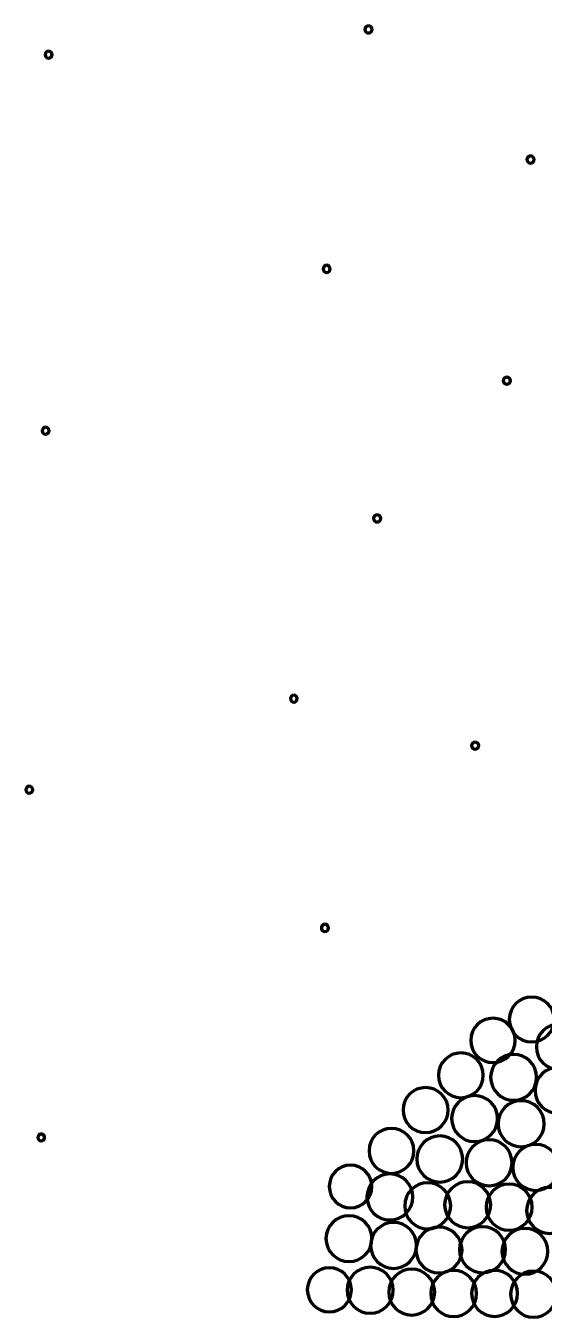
# Model space of a CAD drawing. Header units: inches. Extents: x 41 to 2959, y -2668 to -383.
# Drawn here: x 41 to 502, y -2662 to -1515 of the extents above; entities that cross this region are included whole.
import ezdxf

# ---------------------------------------------------------------- set-up
doc = ezdxf.new("R2010")
doc.units = ezdxf.units.IN
doc.header["$MEASUREMENT"] = 0
doc.layers.add('Layer 1', color=7, linetype='Continuous')

# ---------------------------------------------------------------- blocks, each defined once
blk = doc.blocks.new('block 3')
at = {"layer": 'Layer 1', "color": 7, "lineweight": 70}
for points in [[(345.6, -1514.8), (347.3, -1514.8), (348.8, -1516.3), (348.8, -1518), (348.8, -1519.8), (347.3, -1521.2), (345.6, -1521.2), (343.8, -1521.2), (342.4, -1519.8), (342.4, -1518), (342.4, -1516.3), (343.8, -1514.8), (345.6, -1514.8)], [(61.4, -1537.4), (63.1, -1537.4), (64.5, -1538.8), (64.5, -1540.5), (64.5, -1542.1), (63.1, -1543.5), (61.4, -1543.5), (59.7, -1543.5), (58.4, -1542.1), (58.4, -1540.5), (58.4, -1538.8), (59.7, -1537.4), (61.4, -1537.4)], [(489.5, -1630.5), (491.3, -1630.5), (492.7, -1631.9), (492.7, -1633.7), (492.7, -1635.4), (491.3, -1636.9), (489.5, -1636.9), (487.7, -1636.9), (486.3, -1635.4), (486.3, -1633.7), (486.3, -1631.9), (487.7, -1630.5), (489.5, -1630.5)], [(308.4, -1727.6), (310.2, -1727.6), (311.6, -1729), (311.6, -1730.8), (311.6, -1732.5), (310.2, -1734), (308.4, -1734), (306.7, -1734), (305.2, -1732.5), (305.2, -1730.8), (305.2, -1729), (306.7, -1727.6), (308.4, -1727.6)], [(468.4, -1826.9), (470.2, -1826.9), (471.6, -1828.3), (471.6, -1830.1), (471.6, -1831.8), (470.2, -1833.2), (468.4, -1833.2), (466.7, -1833.2), (465.2, -1831.8), (465.2, -1830.1), (465.2, -1828.3), (466.7, -1826.9), (468.4, -1826.9)], [(58.8, -1871.5), (60.4, -1871.5), (61.8, -1872.9), (61.8, -1874.6), (61.8, -1876.3), (60.4, -1877.6), (58.8, -1877.6), (57.1, -1877.6), (55.7, -1876.3), (55.7, -1874.6), (55.7, -1872.9), (57.1, -1871.5), (58.8, -1871.5)], [(353.2, -1949.2), (355, -1949.2), (356.4, -1950.6), (356.4, -1952.4), (356.4, -1954.2), (355, -1955.6), (353.2, -1955.6), (351.5, -1955.6), (350.1, -1954.2), (350.1, -1952.4), (350.1, -1950.6), (351.5, -1949.2), (353.2, -1949.2)], [(279.2, -2109.5), (280.9, -2109.5), (282.2, -2110.8), (282.2, -2112.5), (282.2, -2114.2), (280.9, -2115.6), (279.2, -2115.6), (277.5, -2115.6), (276.2, -2114.2), (276.2, -2112.5), (276.2, -2110.8), (277.5, -2109.5), (279.2, -2109.5)], [(440.3, -2151.1), (442, -2151.1), (443.5, -2152.5), (443.5, -2154.2), (443.5, -2156), (442, -2157.4), (440.3, -2157.4), (438.5, -2157.4), (437.1, -2156), (437.1, -2154.2), (437.1, -2152.5), (438.5, -2151.1), (440.3, -2151.1)], [(44.2, -2190.4), (45.9, -2190.4), (47.3, -2191.8), (47.3, -2193.5), (47.3, -2195.2), (45.9, -2196.5), (44.2, -2196.5), (42.6, -2196.5), (41.2, -2195.2), (41.2, -2193.5), (41.2, -2191.8), (42.6, -2190.4), (44.2, -2190.4)], [(306.9, -2313), (308.7, -2313), (310.1, -2314.4), (310.1, -2316.2), (310.1, -2318), (308.7, -2319.4), (306.9, -2319.4), (305.1, -2319.4), (303.7, -2318), (303.7, -2316.2), (303.7, -2314.4), (305.1, -2313), (306.9, -2313)], [(490.5, -2377.6), (501.6, -2377.6), (510.5, -2386.5), (510.5, -2397.5), (510.5, -2408.6), (501.6, -2417.5), (490.5, -2417.5), (479.5, -2417.5), (470.6, -2408.6), (470.6, -2397.5), (470.6, -2386.5), (479.5, -2377.6), (490.5, -2377.6)], [(456.1, -2396.4), (467, -2396.4), (475.8, -2405.2), (475.8, -2416.1), (475.8, -2427), (467, -2435.8), (456.1, -2435.8), (445.3, -2435.8), (436.4, -2427), (436.4, -2416.1), (436.4, -2405.2), (445.3, -2396.4), (456.1, -2396.4)], [(515, -2401.5), (526.3, -2401.5), (535.4, -2410.6), (535.4, -2421.8), (535.4, -2433.1), (526.3, -2442.2), (515, -2442.2), (503.8, -2442.2), (494.7, -2433.1), (494.7, -2421.8), (494.7, -2410.6), (503.8, -2401.5), (515, -2401.5)], [(427.6, -2427.2), (438.6, -2427.2), (447.5, -2436.1), (447.5, -2447.1), (447.5, -2458.1), (438.6, -2467), (427.6, -2467), (416.6, -2467), (407.7, -2458.1), (407.7, -2447.1), (407.7, -2436.1), (416.6, -2427.2), (427.6, -2427.2)], [(474.4, -2428.5), (485.7, -2428.5), (494.9, -2437.6), (494.9, -2448.9), (494.9, -2460.2), (485.7, -2469.3), (474.4, -2469.3), (463.2, -2469.3), (454, -2460.2), (454, -2448.9), (454, -2437.6), (463.2, -2428.5), (474.4, -2428.5)], [(513.9, -2440.1), (525.2, -2440.1), (534.3, -2449.2), (534.3, -2460.5), (534.3, -2471.8), (525.2, -2481), (513.9, -2481), (502.6, -2481), (493.5, -2471.8), (493.5, -2460.5), (493.5, -2449.2), (502.6, -2440.1), (513.9, -2440.1)], [(396.2, -2458), (407.3, -2458), (416.3, -2466.9), (416.3, -2478), (416.3, -2489), (407.3, -2498), (396.2, -2498), (385.2, -2498), (376.2, -2489), (376.2, -2478), (376.2, -2466.9), (385.2, -2458), (396.2, -2458)], [(439.8, -2465.1), (451.1, -2465.1), (460.2, -2474.3), (460.2, -2485.5), (460.2, -2496.8), (451.1, -2506), (439.8, -2506), (428.5, -2506), (419.4, -2496.8), (419.4, -2485.5), (419.4, -2474.3), (428.5, -2465.1), (439.8, -2465.1)], [(481.1, -2469.7), (492.4, -2469.7), (501.6, -2478.8), (501.6, -2490.1), (501.6, -2501.4), (492.4, -2510.6), (481.1, -2510.6), (469.8, -2510.6), (460.7, -2501.4), (460.7, -2490.1), (460.7, -2478.8), (469.8, -2469.7), (481.1, -2469.7)], [(54.8, -2499.3), (56.5, -2499.3), (57.9, -2500.7), (57.9, -2502.4), (57.9, -2504.1), (56.5, -2505.4), (54.8, -2505.4), (53.2, -2505.4), (51.8, -2504.1), (51.8, -2502.4), (51.8, -2500.7), (53.2, -2499.3), (54.8, -2499.3)], [(365.9, -2494.3), (376.9, -2494.3), (385.9, -2503.2), (385.9, -2514.2), (385.9, -2525.3), (376.9, -2534.2), (365.9, -2534.2), (354.9, -2534.2), (346, -2525.3), (346, -2514.2), (346, -2503.2), (354.9, -2494.3), (365.9, -2494.3)], [(408.9, -2501), (420.2, -2501), (429.3, -2510.2), (429.3, -2521.5), (429.3, -2532.8), (420.2, -2541.9), (408.9, -2541.9), (397.6, -2541.9), (388.5, -2532.8), (388.5, -2521.5), (388.5, -2510.2), (397.6, -2501), (408.9, -2501)], [(452.7, -2504.4), (464, -2504.4), (473.1, -2513.5), (473.1, -2524.8), (473.1, -2536.1), (464, -2545.2), (452.7, -2545.2), (441.4, -2545.2), (432.3, -2536.1), (432.3, -2524.8), (432.3, -2513.5), (441.4, -2504.4), (452.7, -2504.4)], [(494.2, -2508.6), (505.5, -2508.6), (514.6, -2517.7), (514.6, -2529), (514.6, -2540.3), (505.5, -2549.4), (494.2, -2549.4), (482.9, -2549.4), (473.7, -2540.3), (473.7, -2529), (473.7, -2517.7), (482.9, -2508.6), (494.2, -2508.6)], [(329.6, -2527), (340.1, -2527), (348.5, -2535.4), (348.5, -2545.9), (348.5, -2556.3), (340.1, -2564.8), (329.6, -2564.8), (319.2, -2564.8), (310.7, -2556.3), (310.7, -2545.9), (310.7, -2535.4), (319.2, -2527), (329.6, -2527)], [(364.6, -2534.7), (375.8, -2534.7), (385, -2543.9), (385, -2555.2), (385, -2566.5), (375.8, -2575.6), (364.6, -2575.6), (353.3, -2575.6), (344.1, -2566.5), (344.1, -2555.2), (344.1, -2543.9), (353.3, -2534.7), (364.6, -2534.7)], [(398.1, -2542.6), (409.4, -2542.6), (418.6, -2551.8), (418.6, -2563.1), (418.6, -2574.3), (409.4, -2583.5), (398.1, -2583.5), (386.9, -2583.5), (377.7, -2574.3), (377.7, -2563.1), (377.7, -2551.8), (386.9, -2542.6), (398.1, -2542.6)], [(433.7, -2541.7), (445, -2541.7), (454.1, -2550.8), (454.1, -2562.1), (454.1, -2573.4), (445, -2582.5), (433.7, -2582.5), (422.4, -2582.5), (413.2, -2573.4), (413.2, -2562.1), (413.2, -2550.8), (422.4, -2541.7), (433.7, -2541.7)], [(470.5, -2543.8), (481.7, -2543.8), (490.9, -2553), (490.9, -2564.3), (490.9, -2575.6), (481.7, -2584.7), (470.5, -2584.7), (459.2, -2584.7), (450, -2575.6), (450, -2564.3), (450, -2553), (459.2, -2543.8), (470.5, -2543.8)], [(506.4, -2546.7), (517.7, -2546.7), (526.8, -2555.8), (526.8, -2567.1), (526.8, -2578.4), (517.7, -2587.6), (506.4, -2587.6), (495.1, -2587.6), (486, -2578.4), (486, -2567.1), (486, -2555.8), (495.1, -2546.7), (506.4, -2546.7)], [(328.2, -2571.8), (339.5, -2571.8), (348.6, -2580.9), (348.6, -2592.2), (348.6, -2603.4), (339.5, -2612.5), (328.2, -2612.5), (317, -2612.5), (307.8, -2603.4), (307.8, -2592.2), (307.8, -2580.9), (317, -2571.8), (328.2, -2571.8)], [(367.8, -2577.8), (379.1, -2577.8), (388.2, -2586.9), (388.2, -2598.2), (388.2, -2609.5), (379.1, -2618.6), (367.8, -2618.6), (356.5, -2618.6), (347.4, -2609.5), (347.4, -2598.2), (347.4, -2586.9), (356.5, -2577.8), (367.8, -2577.8)], [(408.2, -2581.9), (419.4, -2581.9), (428.6, -2591), (428.6, -2602.3), (428.6, -2613.6), (419.4, -2622.7), (408.2, -2622.7), (396.9, -2622.7), (387.7, -2613.6), (387.7, -2602.3), (387.7, -2591), (396.9, -2581.9), (408.2, -2581.9)], [(446.8, -2581.6), (458.1, -2581.6), (467.3, -2590.7), (467.3, -2602), (467.3, -2613.3), (458.1, -2622.5), (446.8, -2622.5), (435.6, -2622.5), (426.4, -2613.3), (426.4, -2602), (426.4, -2590.7), (435.6, -2581.6), (446.8, -2581.6)], [(484.5, -2583.1), (495.8, -2583.1), (504.9, -2592.2), (504.9, -2603.5), (504.9, -2614.8), (495.8, -2623.9), (484.5, -2623.9), (473.2, -2623.9), (464.1, -2614.8), (464.1, -2603.5), (464.1, -2592.2), (473.2, -2583.1), (484.5, -2583.1)], [(310.8, -2618.1), (321.6, -2618.1), (330.4, -2626.8), (330.4, -2637.7), (330.4, -2648.5), (321.6, -2657.3), (310.8, -2657.3), (299.9, -2657.3), (291.2, -2648.5), (291.2, -2637.7), (291.2, -2626.8), (299.9, -2618.1), (310.8, -2618.1)], [(347, -2617.6), (358.3, -2617.6), (367.5, -2626.7), (367.5, -2638), (367.5, -2649.3), (358.3, -2658.5), (347, -2658.5), (335.7, -2658.5), (326.6, -2649.3), (326.6, -2638), (326.6, -2626.7), (335.7, -2617.6), (347, -2617.6)], [(383.9, -2619.3), (395.2, -2619.3), (404.4, -2628.4), (404.4, -2639.7), (404.4, -2651), (395.2, -2660.1), (383.9, -2660.1), (372.6, -2660.1), (363.5, -2651), (363.5, -2639.7), (363.5, -2628.4), (372.6, -2619.3), (383.9, -2619.3)], [(421.2, -2620.5), (432.5, -2620.5), (441.6, -2629.7), (441.6, -2641), (441.6, -2652.2), (432.5, -2661.4), (421.2, -2661.4), (409.9, -2661.4), (400.8, -2652.2), (400.8, -2641), (400.8, -2629.7), (409.9, -2620.5), (421.2, -2620.5)], [(457.5, -2620.4), (468.8, -2620.4), (477.9, -2629.6), (477.9, -2640.9), (477.9, -2652.1), (468.8, -2661.3), (457.5, -2661.3), (446.2, -2661.3), (437.1, -2652.1), (437.1, -2640.9), (437.1, -2629.6), (446.2, -2620.4), (457.5, -2620.4)], [(492.2, -2621.1), (503.5, -2621.1), (512.6, -2630.3), (512.6, -2641.5), (512.6, -2652.8), (503.5, -2662), (492.2, -2662), (480.9, -2662), (471.8, -2652.8), (471.8, -2641.5), (471.8, -2630.3), (480.9, -2621.1), (492.2, -2621.1)]]:
    blk.add_open_spline(points, degree=3, knots=[0, 0, 0, 0, 1, 1, 1, 2, 2, 2, 3, 3, 3, 4, 4, 4, 4], dxfattribs=at)
blk = doc.blocks.new('block 2')
at = {"layer": 'Layer 1'}
blk.add_blockref('block 3', (0, 0), dxfattribs=at)

msp = doc.modelspace()

# ---------------------------------------------------------------- block references
at = {"layer": 'Layer 1'}
msp.add_blockref('block 2', (0, 0), dxfattribs=at)

doc.saveas('drawing.dxf')
